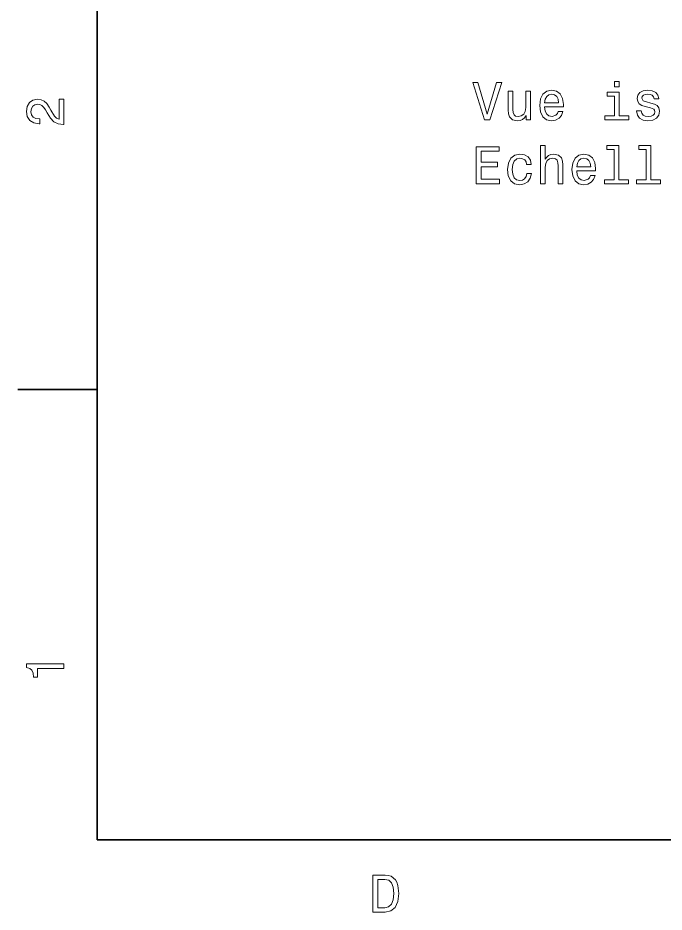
# Model space of a CAD drawing. Extents: x 0 to 297, y 0 to 210.
# Drawn here: x 2.5 to 63.6, y 3.2 to 87.6 of the extents above; entities that cross this region are included whole.
import ezdxf

# ---------------------------------------------------------------- set-up
doc = ezdxf.new("R2010")
doc.units = 0

msp = doc.modelspace()

# ---------------------------------------------------------------- linework, layer by layer
at = {"color": 7, "lineweight": 35}
for p, q in [((10, 200), (10, 10)), ((10, 10), (287, 10))]:
    msp.add_line(p, q, dxfattribs=at)
at = {"color": 7, "lineweight": 35, "ltscale": 0.1875}
msp.add_line((10, 52.5), (2.5, 52.5), dxfattribs=at)
at = {"color": 7, "lineweight": 13}
for points in [[(47.734768, 81.487953), (46.857246, 78.507408), (45.954506, 81.487953), (45.475399, 81.487953), (46.605083, 77.98291), (47.109406, 77.98291), (48.213875, 81.487953)], [(59.329147, 81.603951), (58.860126, 81.603951), (58.860126, 81.099625), (59.329147, 81.099625)], [(50.937218, 80.691124), (50.493412, 80.691124), (50.493412, 79.127724), (50.442978, 78.76461), (50.296726, 78.502365), (50.069782, 78.340981), (49.772232, 78.29055), (49.535198, 78.330894), (49.383904, 78.451927), (49.298168, 78.658699), (49.277996, 78.95121), (49.277996, 80.691124), (48.83419, 80.691124), (48.83419, 78.910866), (48.849319, 78.552795), (48.945141, 78.255241), (49.237648, 77.98291), (49.706669, 77.887093), (49.958832, 77.922394), (50.17569, 78.013168), (50.362289, 78.16951), (50.513584, 78.396454), (50.513584, 77.98291), (50.937218, 77.98291)], [(52.27367, 79.208412), (54.048889, 79.208412), (54.053932, 79.415184), (53.97324, 79.995155), (53.751335, 80.428879), (53.398312, 80.691124), (52.929291, 80.786942), (52.470356, 80.686081), (52.117332, 80.403656), (51.890385, 79.944725), (51.809696, 79.339539), (51.885342, 78.719223), (52.112289, 78.265327), (52.46027, 77.98291), (52.914162, 77.887093), (53.307533, 77.952652), (53.630299, 78.124123), (53.867332, 78.396454), (54.003498, 78.759567), (53.564739, 78.759567), (53.473961, 78.557838), (53.342834, 78.40654), (52.969635, 78.285507), (52.682175, 78.340981), (52.465313, 78.517494), (52.324104, 78.804955), (52.27367, 79.193283)], [(52.27367, 79.581612), (52.329147, 79.929596), (52.465313, 80.186798), (52.672089, 80.34314), (52.94442, 80.398613), (53.211712, 80.34314), (53.418484, 80.186798), (53.544563, 79.929596), (53.589954, 79.581612)], [(59.314018, 78.35611), (59.314018, 80.600342), (58.174248, 80.600342), (58.174248, 80.222107), (58.870213, 80.222107), (58.870213, 78.35611), (57.962433, 78.35611), (57.962433, 77.98291), (60.231884, 77.98291), (60.231884, 78.35611)], [(62.319782, 79.56144), (61.891106, 79.662308), (61.573383, 79.778297), (61.467476, 80.015327), (61.497734, 80.181755), (61.603645, 80.302795), (61.775112, 80.378441), (62.022232, 80.408699), (62.259262, 80.378441), (62.445862, 80.287666), (62.566902, 80.151497), (62.617332, 79.96994), (63.051048, 79.96994), (63.051048, 79.980026), (62.975403, 80.307838), (62.768631, 80.565041), (62.445862, 80.726425), (62.022232, 80.786942), (61.593559, 80.726425), (61.280876, 80.559998), (61.08419, 80.312881), (61.023674, 80.000198), (61.069061, 79.697609), (61.21027, 79.485794), (61.442261, 79.334496), (61.780155, 79.228584), (62.274391, 79.107552), (62.576988, 78.981468), (62.657677, 78.880608), (62.687935, 78.729309), (62.642548, 78.542709), (62.521511, 78.401497), (62.324825, 78.310722), (62.062576, 78.280464), (61.785202, 78.310722), (61.583469, 78.416626), (61.447304, 78.588097), (61.391827, 78.825127), (60.963154, 78.825127), (61.03376, 78.421669), (61.240532, 78.129166), (61.56834, 77.952652), (62.022232, 77.887093), (62.496292, 77.952652), (62.844276, 78.129166), (63.056091, 78.411583), (63.131741, 78.779739), (63.076263, 79.097466), (62.919926, 79.314323), (62.66272, 79.455536)], [(6.833213, 77.519447), (6.833213, 79.925072), (6.399496, 79.925072), (6.399496, 78.023773), (6.162464, 78.129684), (5.965778, 78.311241), (5.607709, 78.871033), (5.456412, 79.168587), (5.239553, 79.501442), (4.987392, 79.738472), (4.689842, 79.874641), (4.351945, 79.925072), (3.928314, 79.839333), (3.595461, 79.602303), (3.383646, 79.239189), (3.307997, 78.770172), (3.393732, 78.286018), (3.630764, 77.91787), (4.009006, 77.680832), (4.508286, 77.600143), (4.578891, 77.600143), (4.578891, 78.059074), (4.538545, 78.059074), (4.195605, 78.104462), (3.943444, 78.240631), (3.782061, 78.457489), (3.726585, 78.744957), (3.777017, 79.03746), (3.903098, 79.254318), (4.099784, 79.395531), (4.346902, 79.445961), (4.578891, 79.41066), (4.775577, 79.314842), (4.947046, 79.153458), (5.098343, 78.931557), (5.259727, 78.634003), (5.572406, 78.139771), (5.90526, 77.791786), (6.308718, 77.585014), (6.818084, 77.519447)], [(45.798168, 71.936081), (48.017189, 71.936081), (48.017189, 72.359711), (46.262146, 72.359711), (46.262146, 73.544868), (47.825546, 73.544868), (47.825546, 73.963455), (46.262146, 73.963455), (46.262146, 75.012451), (47.976841, 75.012451), (47.976841, 75.436081), (45.798168, 75.436081)], [(51.885342, 71.936081), (52.329147, 71.936081), (52.329147, 73.499481), (52.374535, 73.857552), (52.52079, 74.119797), (52.747734, 74.281181), (53.050327, 74.341698), (53.292404, 74.291267), (53.443703, 74.155098), (53.519348, 73.928154), (53.544563, 73.625565), (53.544563, 71.936081), (53.988369, 71.936081), (53.988369, 73.716339), (53.968197, 74.074409), (53.877419, 74.371964), (53.579868, 74.644295), (53.115891, 74.740112), (52.863731, 74.704811), (52.64687, 74.608994), (52.465313, 74.457695), (52.329147, 74.250923), (52.329147, 75.557121), (51.885342, 75.557121)], [(58.839954, 75.183922), (58.839954, 72.30928), (57.927132, 72.30928), (57.927132, 71.936081), (60.19154, 71.936081), (60.19154, 72.30928), (59.28376, 72.30928), (59.28376, 75.557121), (58.14399, 75.557121), (58.14399, 75.183922)], [(61.875977, 75.183922), (61.875977, 72.30928), (60.963154, 72.30928), (60.963154, 71.936081), (63.227562, 71.936081), (63.227562, 72.30928), (62.319782, 72.30928), (62.319782, 75.557121), (61.180012, 75.557121), (61.180012, 75.183922)], [(50.574104, 73.746597), (51.012863, 73.746597), (50.922089, 74.150055), (50.705227, 74.467781), (50.367332, 74.664467), (49.92857, 74.740112), (49.44442, 74.639252), (49.076263, 74.356827), (48.844276, 73.897896), (48.763584, 73.282623), (48.839233, 72.672394), (49.066177, 72.218498), (49.424248, 71.936081), (49.913441, 71.840263), (50.34716, 71.915909), (50.685055, 72.127724), (50.917042, 72.460579), (51.017906, 72.904381), (50.594276, 72.904381), (50.518627, 72.621964), (50.377419, 72.410141), (50.17569, 72.279022), (49.92857, 72.238678), (49.620934, 72.304237), (49.399033, 72.505966), (49.262863, 72.833778), (49.217476, 73.297752), (49.262863, 73.75164), (49.404076, 74.079453), (49.63102, 74.281181), (49.92857, 74.351784), (50.190819, 74.306396), (50.387505, 74.190407), (50.518627, 73.998764)], [(55.309692, 73.161583), (57.084911, 73.161583), (57.089954, 73.368355), (57.009262, 73.948326), (56.787361, 74.38205), (56.434334, 74.644295), (55.965313, 74.740112), (55.506382, 74.639252), (55.153355, 74.356827), (54.926411, 73.897896), (54.845718, 73.292709), (54.921368, 72.672394), (55.148312, 72.218498), (55.496292, 71.936081), (55.950184, 71.840263), (56.343555, 71.905823), (56.666321, 72.077293), (56.903355, 72.349625), (57.03952, 72.712738), (56.600761, 72.712738), (56.509983, 72.511009), (56.37886, 72.359711), (56.005661, 72.238678), (55.718197, 72.294151), (55.501335, 72.470665), (55.360126, 72.758125), (55.309692, 73.146454)], [(55.309692, 73.534782), (55.36517, 73.882767), (55.501335, 74.139969), (55.708111, 74.29631), (55.980446, 74.351784), (56.247734, 74.29631), (56.454506, 74.139969), (56.580589, 73.882767), (56.625977, 73.534782)], [(6.833213, 26.159222), (6.833213, 26.618156), (3.307997, 26.618156), (3.307997, 26.275217), (3.615634, 26.184439), (3.822406, 26.002882), (3.943444, 25.725506), (3.98379, 25.34222), (4.341859, 25.34222), (4.341859, 26.159222)], [(37.194958, 6.666787), (36.029972, 6.666787), (36.029972, 3.166787), (37.194958, 3.166787), (37.744667, 3.277738), (38.153168, 3.615634), (38.405331, 4.165346), (38.496109, 4.916787), (38.415417, 5.683357), (38.314552, 5.985951), (38.173344, 6.228026), (37.764839, 6.555836), (37.497551, 6.636527)], [(37.159653, 6.248199), (37.542938, 6.17255), (37.805187, 5.940562), (37.961525, 5.527017), (38.011959, 4.916787), (37.956482, 4.326729), (37.800144, 3.913184), (37.532852, 3.666066), (37.159653, 3.585375), (36.498989, 3.585375), (36.498989, 6.248199)]]:
    msp.add_lwpolyline(points, close=True, dxfattribs=at)

doc.saveas('drawing.dxf')
